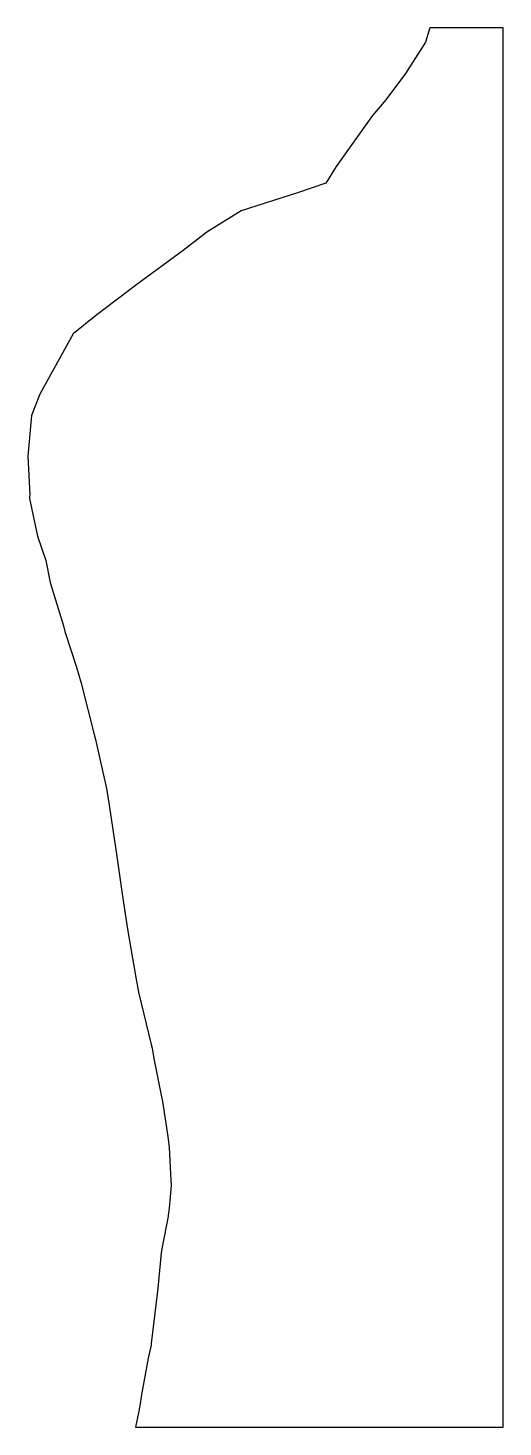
# Model space of a CAD drawing. Extents: x -133 to -20, y -101 to 230.
import ezdxf

# ---------------------------------------------------------------- set-up
doc = ezdxf.new("R2010")
doc.units = 0
doc.header["$MEASUREMENT"] = 0
doc.layers.add('VISIBLE', color=7, linetype='CONTINUOUS')

msp = doc.modelspace()

# ---------------------------------------------------------------- linework, layer by layer
at = {"layer": 'VISIBLE'}
for p, q in [((-37.33, 229.91), (-38.35, 226.57)), ((-20, 229.91), (-37.33, 229.91)), ((-20, -101.22), (-20, 229.91)), ((-38.35, 226.57), (-43.09, 219.17)), ((-43.32, 218.83), (-47.75, 212.92)), ((-43.24, 218.93), (-43.32, 218.83)), ((-43.09, 219.17), (-43.24, 218.93)), ((-47.75, 212.92), (-50.91, 209.19)), ((-50.91, 209.19), (-53.68, 205.36)), ((-53.68, 205.36), (-59.51, 197.12)), ((-59.51, 197.12), (-61.96, 193.18)), ((-61.96, 193.18), (-68.66, 190.87)), ((-68.66, 190.87), (-81.99, 186.63)), ((-81.99, 186.63), (-90.17, 181.56)), ((-92.27, 179.91), (-95.74, 177.22)), ((-90.17, 181.56), (-92.27, 179.91)), ((-95.74, 177.22), (-106.69, 169.2)), ((-106.69, 169.2), (-116.47, 161.77)), ((-116.47, 161.77), (-121.78, 157.55)), ((-121.78, 157.55), (-129.72, 143.21)), ((-129.72, 143.21), (-131.69, 138.23)), ((-131.69, 138.23), (-132.5, 128.56)), ((-132.5, 128.56), (-132.08, 119.41)), ((-132.08, 119.41), (-132.11, 118.94)), ((-132.11, 118.94), (-132.14, 118.56)), ((-132.14, 118.56), (-130.21, 109.64)), ((-130.21, 109.64), (-128.27, 103.9)), ((-128.27, 103.9), (-127.21, 98.66)), ((-127.21, 98.66), (-124.1, 88.43)), ((-124.1, 88.43), (-123.77, 87.06)), ((-123.77, 87.06), (-121.03, 78.64)), ((-121.03, 78.64), (-119.88, 74.81)), ((-119.88, 74.81), (-116.81, 62.7)), ((-116.81, 62.7), (-116.5, 61.48)), ((-116.5, 61.48), (-113.91, 49.92)), ((-113.91, 49.92), (-113.24, 46)), ((-113.24, 46), (-111.52, 34.35)), ((-111.52, 34.35), (-110.09, 24.42)), ((-110.09, 24.42), (-108.94, 16.62)), ((-108.94, 16.62), (-106.92, 5.14)), ((-106.92, 5.14), (-106.35, 1.71)), ((-106.35, 1.71), (-103.21, -11.02)), ((-103.21, -11.02), (-103.12, -11.54)), ((-103.12, -11.54), (-102.73, -14)), ((-102.73, -14), (-100.99, -22.71)), ((-100.99, -22.71), (-100.63, -24.2)), ((-100.63, -24.2), (-99.38, -32.48)), ((-99.38, -32.48), (-99.06, -35.08)), ((-99.06, -35.08), (-98.73, -41.31)), ((-98.73, -41.31), (-98.61, -44.03)), ((-98.61, -44.03), (-99.06, -49.4)), ((-99.06, -49.4), (-99.36, -51.77)), ((-99.36, -51.77), (-100.61, -58.14)), ((-100.61, -58.14), (-100.94, -59.98)), ((-100.94, -59.98), (-101.78, -68.39)), ((-101.78, -68.39), (-101.89, -69.66)), ((-101.89, -69.66), (-103.29, -81.42)), ((-103.41, -82.15), (-104.01, -84.94)), ((-103.33, -81.79), (-103.41, -82.15)), ((-103.29, -81.42), (-103.33, -81.79)), ((-104.01, -84.94), (-105.66, -94.01)), ((-105.89, -95.29), (-106.27, -97.44)), ((-105.66, -94.01), (-105.89, -95.29)), ((-106.27, -97.44), (-107.01, -101.22)), ((-107.01, -101.22), (-20, -101.22))]:
    msp.add_line(p, q, dxfattribs=at)

doc.saveas('drawing.dxf')
